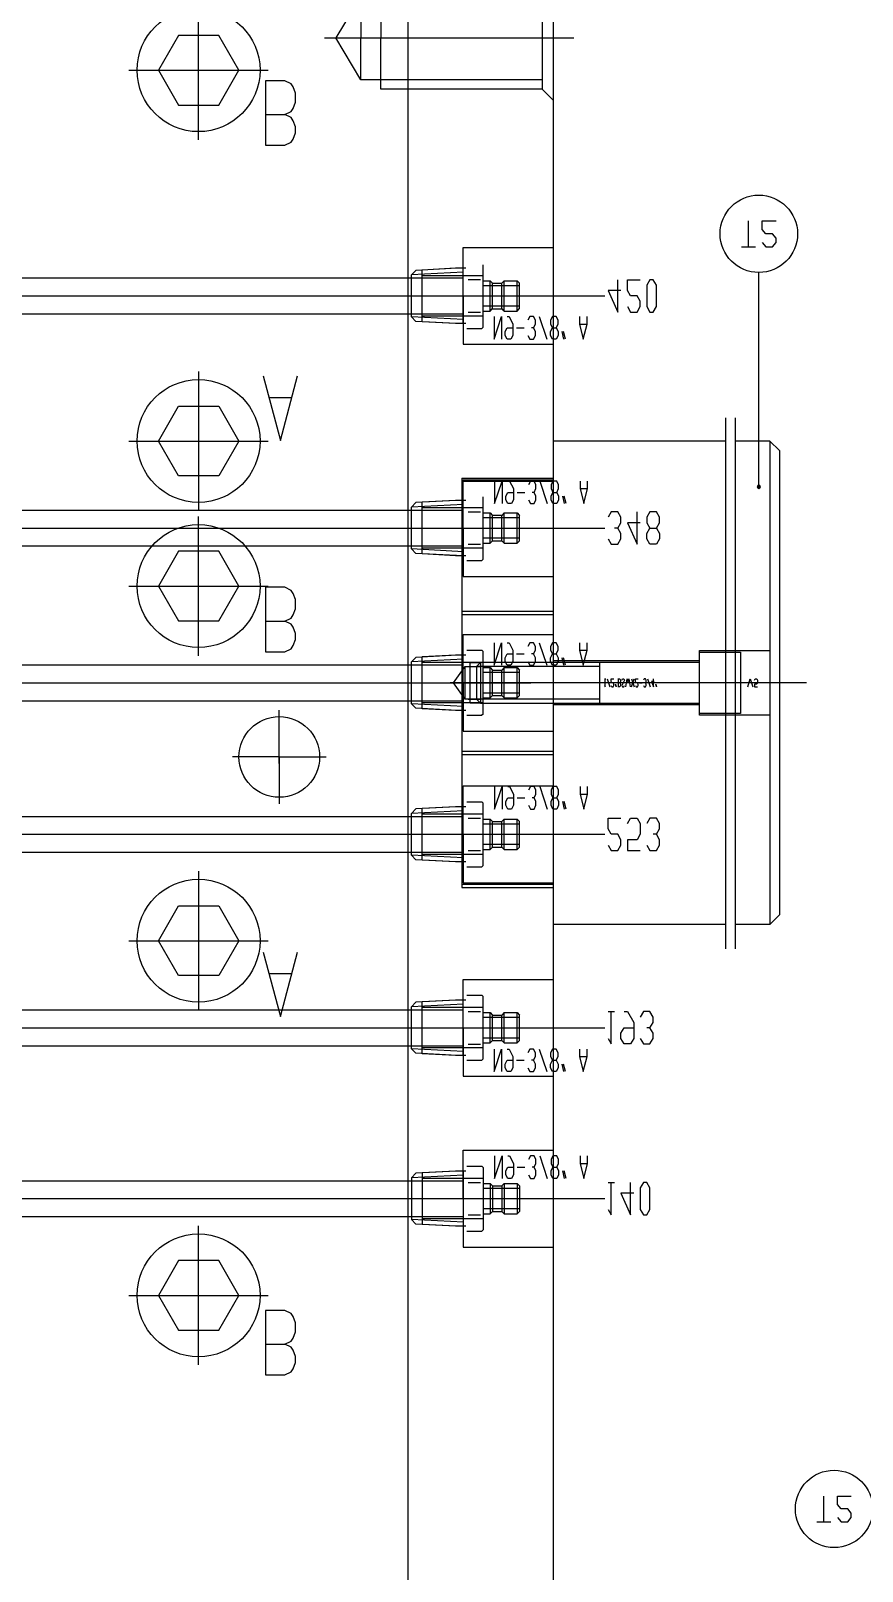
# Model space of a CAD drawing. Header units: millimetres. Extents: x -1 to 1014, y -756 to 757.
# Drawn here: x 287.9 to 357.1, y 224.1 to 352.5 of the extents above; entities that cross this region are included whole.
import ezdxf

# ---------------------------------------------------------------- set-up
doc = ezdxf.new("R2010")
doc.units = ezdxf.units.MM

# ---------------------------------------------------------------- blocks, each defined once
blk = doc.blocks.new('blockName2')
for points in [[(319.341, 29.578), (319.341, 405.569)], [(331.426, 29.578), (331.426, 400.198)], [(330.488, 356.121), (317.058, 356.121), (317.058, 351.856)], [(330.486, 356.12), (330.486, 347.593)], [(301.884, 343.372), (301.884, 354.969)], [(317.97, 355.341), (315.395, 355.341), (313.322, 351.856)], [(315.395, 355.341), (315.395, 351.856)], [(303.558, 346.271), (305.232, 349.17), (303.558, 352.07), (300.21, 352.07), (298.536, 349.17), (300.21, 346.271), (303.558, 346.271)], [(312.371, 351.856), (333.127, 351.856)], [(317.97, 348.371), (315.395, 348.371), (313.322, 351.856)], [(315.395, 348.371), (315.395, 351.856)], [(330.488, 347.591), (317.058, 347.591), (317.058, 351.856)], [(296.086, 349.17), (307.682, 349.17)], [(307.444, 348.291), (307.444, 342.92), (309.056, 342.92), (309.593, 343.176), (309.772, 343.432), (309.951, 343.943), (309.951, 344.455), (309.772, 344.966), (309.593, 345.222), (309.056, 345.478)], [(307.444, 345.478), (309.056, 345.478), (309.593, 345.734), (309.772, 345.989), (309.951, 346.501), (309.951, 347.268), (309.772, 347.78), (309.593, 348.035), (309.056, 348.291), (307.444, 348.291)], [(330.486, 348.371), (317.97, 348.371)], [(330.486, 347.593), (331.426, 346.653)], [(347.656, 334.472), (347.656, 336.62)], [(348.802, 334.83), (349.088, 334.472), (349.661, 334.472), (349.948, 334.83), (349.948, 335.188), (349.661, 335.546), (349.088, 335.546), (348.802, 335.904), (348.802, 336.62), (349.948, 336.62)], [(323.906, 334.399), (331.426, 334.399)], [(323.906, 330.371), (323.906, 334.399)], [(347.083, 334.472), (348.229, 334.472)], [(319.609, 332.115), (319.967, 332.492)], [(323.925, 332.341), (319.609, 332.115)], [(323.906, 332.699), (319.967, 332.492)], [(323.265, 332.673), (320.496, 332.528)], [(320.496, 328.214), (320.496, 332.528)], [(324.125, 332.673), (323.265, 332.673)], [(323.906, 328.069), (323.906, 332.673)], [(325.563, 327.77), (325.563, 332.972)], [(270.999, 331.864), (323.906, 331.864)], [(319.609, 328.627), (319.609, 332.115)], [(325.563, 332.052), (320.496, 332.052)], [(324.333, 331.725), (325.349, 331.725)], [(325.563, 331.633), (326.143, 331.633)], [(328.596, 331.224), (325.563, 331.224)], [(326.143, 329.109), (326.143, 331.633)], [(326.143, 331.633), (326.348, 331.428)], [(326.348, 331.435), (327.122, 331.435)], [(326.348, 329.314), (326.348, 331.428)], [(327.327, 331.633), (327.122, 331.428)], [(327.122, 329.314), (327.122, 331.428)], [(327.327, 329.109), (327.327, 331.633)], [(327.327, 331.633), (328.391, 331.633)], [(328.391, 329.109), (328.391, 331.633)], [(328.391, 331.633), (328.596, 331.428)], [(328.596, 329.314), (328.596, 331.428)], [(337.04, 330.819), (335.965, 330.819), (336.771, 329.028), (336.771, 331.714)], [(337.577, 329.476), (337.845, 329.028), (338.383, 329.028), (338.651, 329.476), (338.651, 329.923), (338.383, 330.371), (337.845, 330.371), (337.577, 330.819), (337.577, 331.714), (338.651, 331.714)], [(339.457, 331.714), (339.188, 331.266), (339.188, 329.476), (339.457, 329.028), (339.725, 329.028), (339.994, 329.476), (339.994, 331.266), (339.725, 331.714), (339.457, 331.714)], [(348.516, 314.742), (348.516, 332.323)], [(270.999, 330.371), (329.543, 330.371)], [(323.906, 330.371), (323.906, 326.342)], [(329.543, 330.371), (335.697, 330.371)], [(270.999, 328.878), (323.906, 328.878)], [(323.925, 328.401), (319.609, 328.627)], [(319.967, 328.25), (319.609, 328.627)], [(325.563, 328.689), (320.496, 328.689)], [(324.333, 329.017), (325.349, 329.017)], [(328.596, 329.518), (325.563, 329.518)], [(325.563, 329.109), (326.143, 329.109)], [(326.143, 329.109), (326.348, 329.314)], [(326.348, 329.307), (327.122, 329.307)], [(326.475, 328.654), (326.475, 326.774), (327.102, 328.654), (327.102, 326.774)], [(327.327, 329.109), (327.122, 329.314)], [(327.327, 329.109), (328.391, 329.109)], [(327.572, 328.654), (327.729, 328.654), (328.042, 328.027), (328.042, 327.087), (327.885, 326.774), (327.572, 326.774), (327.415, 327.087), (327.415, 327.401), (327.572, 327.714), (328.042, 327.714)], [(328.391, 329.109), (328.596, 329.314)], [(329.765, 327.714), (329.922, 328.027), (329.922, 328.341), (329.765, 328.654), (329.452, 328.654), (329.295, 328.341)], [(330.235, 328.654), (330.862, 326.774)], [(331.332, 328.654), (331.175, 328.341), (331.175, 328.027), (331.332, 327.714), (331.645, 327.714), (331.802, 327.401), (331.802, 327.087), (331.645, 326.774), (331.332, 326.774), (331.175, 327.087), (331.175, 327.401), (331.332, 327.714)], [(331.645, 327.714), (331.802, 328.027), (331.802, 328.341), (331.645, 328.654), (331.332, 328.654)], [(333.592, 328.654), (333.592, 328.027), (333.906, 326.774), (334.219, 328.027), (334.219, 328.654)], [(323.906, 328.043), (319.967, 328.25)], [(323.265, 328.069), (320.496, 328.214)], [(324.125, 328.069), (323.265, 328.069)], [(324.226, 327.663), (325.456, 327.663)], [(325.563, 327.77), (325.456, 327.663)], [(328.355, 327.714), (328.982, 327.714)], [(329.295, 327.087), (329.452, 326.774), (329.765, 326.774), (329.922, 327.087), (329.922, 327.401), (329.765, 327.714), (329.609, 327.714)], [(332.115, 327.401), (332.272, 326.774)], [(332.429, 326.774), (332.272, 327.401)], [(333.592, 328.027), (334.219, 328.027)], [(323.906, 326.342), (331.426, 326.342)], [(301.884, 324.084), (301.884, 312.487)], [(307.265, 323.7), (308.697, 318.329), (310.13, 323.7)], [(303.558, 321.185), (305.232, 318.285), (303.558, 315.386), (300.21, 315.386), (298.536, 318.285), (300.21, 321.185), (303.558, 321.185)], [(307.802, 321.909), (309.593, 321.909)], [(345.747, 320.217), (345.747, 275.984)], [(346.552, 320.217), (346.552, 275.984)], [(296.086, 318.285), (307.682, 318.285)], [(345.747, 318.285), (331.426, 318.285)], [(349.42, 318.285), (346.552, 318.285)], [(349.42, 318.285), (350.226, 317.48)], [(349.42, 318.285), (349.42, 278.001)], [(350.226, 317.48), (350.226, 278.806)], [(323.786, 315.197), (331.426, 315.197)], [(323.786, 315.197), (323.786, 281.089)], [(323.786, 314.928), (331.426, 314.928)], [(323.906, 311.034), (323.906, 315.063)], [(323.906, 315.063), (331.426, 315.063)], [(326.524, 314.945), (326.524, 313.065), (327.15, 314.945), (327.15, 313.065)], [(327.62, 314.945), (327.777, 314.945), (328.09, 314.318), (328.09, 313.378), (327.934, 313.065), (327.62, 313.065), (327.464, 313.378), (327.464, 313.692), (327.62, 314.005), (328.09, 314.005)], [(329.814, 314.005), (329.97, 314.318), (329.97, 314.631), (329.814, 314.945), (329.5, 314.945), (329.344, 314.631)], [(330.284, 314.945), (330.91, 313.065)], [(331.38, 314.945), (331.223, 314.631), (331.223, 314.318), (331.38, 314.005), (331.693, 314.005), (331.85, 313.692), (331.85, 313.378), (331.693, 313.065), (331.38, 313.065), (331.223, 313.378), (331.223, 313.692), (331.38, 314.005)], [(331.693, 314.005), (331.85, 314.318), (331.85, 314.631), (331.693, 314.945), (331.38, 314.945)], [(333.641, 314.945), (333.641, 314.318), (333.954, 313.065), (334.267, 314.318), (334.267, 314.945)], [(348.516, 314.607), (348.516, 314.742)], [(319.609, 312.779), (319.967, 313.155)], [(323.906, 313.362), (319.967, 313.155)], [(323.265, 313.336), (320.496, 313.191)], [(320.496, 308.877), (320.496, 313.191)], [(324.125, 313.336), (323.265, 313.336)], [(323.906, 308.732), (323.906, 313.336)], [(325.563, 308.433), (325.563, 313.635)], [(328.404, 314.005), (329.03, 314.005)], [(329.344, 313.378), (329.5, 313.065), (329.814, 313.065), (329.97, 313.378), (329.97, 313.692), (329.814, 314.005), (329.657, 314.005)], [(332.163, 313.692), (332.32, 313.065)], [(332.477, 313.065), (332.32, 313.692)], [(333.641, 314.318), (334.267, 314.318)], [(270.999, 312.527), (323.906, 312.527)], [(301.884, 300.402), (301.884, 311.998)], [(323.925, 313.004), (319.609, 312.778)], [(319.609, 309.29), (319.609, 312.779)], [(325.563, 312.716), (320.496, 312.716)], [(324.333, 312.388), (325.349, 312.388)], [(325.563, 312.296), (326.143, 312.296)], [(328.596, 311.887), (325.563, 311.887)], [(326.143, 312.296), (326.348, 312.091)], [(326.143, 309.772), (326.143, 312.296)], [(326.348, 312.098), (327.122, 312.098)], [(326.348, 309.977), (326.348, 312.091)], [(327.327, 312.296), (327.122, 312.091)], [(327.122, 309.977), (327.122, 312.091)], [(327.327, 312.296), (328.391, 312.296)], [(327.327, 309.772), (327.327, 312.296)], [(328.391, 312.296), (328.596, 312.091)], [(328.391, 309.772), (328.391, 312.296)], [(328.596, 309.977), (328.596, 312.091)], [(336.771, 311.034), (337.04, 311.482), (337.04, 311.929), (336.771, 312.377), (336.234, 312.377), (335.965, 311.929)], [(338.651, 311.482), (337.577, 311.482), (338.383, 309.691), (338.383, 312.377)], [(339.457, 312.377), (339.188, 311.929), (339.188, 311.482), (339.457, 311.034), (339.994, 311.034), (340.263, 310.587), (340.263, 310.139), (339.994, 309.691), (339.457, 309.691), (339.188, 310.139), (339.188, 310.587), (339.457, 311.034)], [(339.994, 311.034), (340.263, 311.482), (340.263, 311.929), (339.994, 312.377), (339.457, 312.377)], [(270.999, 311.034), (329.543, 311.034)], [(323.906, 311.034), (323.906, 307.006)], [(329.543, 311.034), (335.697, 311.034)], [(335.965, 310.139), (336.234, 309.691), (336.771, 309.691), (337.04, 310.139), (337.04, 310.587), (336.771, 311.034), (336.503, 311.034)], [(270.999, 309.541), (323.906, 309.541)], [(323.925, 309.064), (319.609, 309.29)], [(319.967, 308.913), (319.609, 309.29)], [(325.563, 309.353), (320.496, 309.353)], [(324.333, 309.68), (325.349, 309.68)], [(328.596, 310.182), (325.563, 310.182)], [(325.563, 309.772), (326.143, 309.772)], [(326.143, 309.772), (326.348, 309.977)], [(326.348, 309.97), (327.122, 309.97)], [(327.327, 309.772), (327.122, 309.977)], [(327.327, 309.772), (328.391, 309.772)], [(328.391, 309.772), (328.596, 309.977)], [(303.558, 303.301), (305.232, 306.2), (303.558, 309.099), (300.21, 309.099), (298.536, 306.2), (300.21, 303.301), (303.558, 303.301)], [(323.906, 308.707), (319.967, 308.913)], [(323.265, 308.732), (320.496, 308.877)], [(324.125, 308.732), (323.265, 308.732)], [(324.226, 308.327), (325.456, 308.327)], [(325.563, 308.433), (325.456, 308.327)], [(323.906, 307.006), (331.426, 307.006)], [(296.086, 306.2), (307.682, 306.2)], [(307.444, 306.097), (307.444, 300.726), (309.056, 300.726), (309.593, 300.981), (309.772, 301.237), (309.951, 301.749), (309.951, 302.26), (309.772, 302.772), (309.593, 303.028), (309.056, 303.283)], [(307.444, 303.283), (309.056, 303.283), (309.593, 303.539), (309.772, 303.795), (309.951, 304.307), (309.951, 305.074), (309.772, 305.585), (309.593, 305.841), (309.056, 306.097), (307.444, 306.097)], [(323.786, 304.112), (331.426, 304.112)], [(323.786, 303.843), (331.426, 303.843)], [(323.906, 298.143), (323.906, 302.172)], [(323.906, 302.172), (331.426, 302.172)], [(319.609, 299.887), (319.967, 300.264)], [(323.906, 300.471), (319.967, 300.264)], [(323.265, 300.445), (320.496, 300.3)], [(320.496, 295.986), (320.496, 300.3)], [(324.125, 300.445), (323.265, 300.445)], [(323.906, 295.841), (323.906, 300.445)], [(324.226, 300.851), (325.456, 300.851)], [(325.563, 300.744), (325.456, 300.851)], [(325.563, 295.542), (325.563, 300.744)], [(326.475, 301.486), (326.475, 299.606), (327.102, 301.486), (327.102, 299.606)], [(327.572, 301.486), (327.729, 301.486), (328.042, 300.859), (328.042, 299.919), (327.885, 299.606), (327.572, 299.606), (327.415, 299.919), (327.415, 300.232), (327.572, 300.546), (328.042, 300.546)], [(328.355, 300.546), (328.982, 300.546)], [(329.765, 300.546), (329.922, 300.859), (329.922, 301.172), (329.765, 301.486), (329.452, 301.486), (329.295, 301.172)], [(329.295, 299.919), (329.452, 299.606), (329.765, 299.606), (329.922, 299.919), (329.922, 300.232), (329.765, 300.546), (329.609, 300.546)], [(330.235, 301.486), (330.862, 299.606)], [(331.332, 301.486), (331.175, 301.172), (331.175, 300.859), (331.332, 300.546), (331.645, 300.546), (331.802, 300.232), (331.802, 299.919), (331.645, 299.606), (331.332, 299.606), (331.175, 299.919), (331.175, 300.232), (331.332, 300.546)], [(331.645, 300.546), (331.802, 300.859), (331.802, 301.172), (331.645, 301.486), (331.332, 301.486)], [(333.592, 301.486), (333.592, 300.859), (333.906, 299.606), (334.219, 300.859), (334.219, 301.486)], [(333.592, 300.859), (334.219, 300.859)], [(343.592, 295.451), (343.592, 300.835)], [(343.592, 300.835), (349.42, 300.835)], [(343.592, 300.701), (347.003, 300.701), (347.003, 295.585), (343.592, 295.585), (343.592, 300.701)], [(270.999, 299.636), (323.906, 299.636)], [(323.925, 300.113), (319.609, 299.887)], [(319.609, 296.399), (319.609, 299.887)], [(325.563, 299.825), (320.496, 299.825)], [(325.021, 296.779), (324.081, 296.779), (323.096, 298.143), (324.081, 299.507), (325.021, 299.507)], [(324.081, 296.779), (324.081, 299.507)], [(324.333, 299.497), (325.349, 299.497)], [(325.362, 296.438), (324.484, 296.438), (324.484, 299.848), (325.362, 299.848), (325.362, 296.438)], [(343.592, 299.848), (325.362, 299.848), (325.021, 299.507), (325.021, 296.779), (325.362, 296.438), (343.592, 296.438)], [(335.253, 299.507), (325.021, 299.507)], [(325.362, 299.848), (325.362, 296.438)], [(325.563, 299.405), (326.143, 299.405)], [(328.596, 298.996), (325.563, 298.996)], [(326.143, 299.405), (326.348, 299.2)], [(326.143, 296.881), (326.143, 299.405)], [(326.348, 299.207), (327.122, 299.207)], [(326.348, 297.086), (326.348, 299.2)], [(327.327, 299.405), (327.122, 299.2)], [(327.122, 297.086), (327.122, 299.2)], [(327.327, 299.405), (328.391, 299.405)], [(327.327, 296.881), (327.327, 299.405)], [(328.391, 299.405), (328.596, 299.2)], [(328.391, 296.881), (328.391, 299.405)], [(328.596, 297.086), (328.596, 299.2)], [(343.592, 299.983), (331.426, 299.983)], [(332.115, 300.232), (332.272, 299.606)], [(332.429, 299.606), (332.272, 300.232)], [(335.253, 299.848), (335.253, 296.438)], [(270.999, 298.143), (329.543, 298.143)], [(336.341, 298.143), (322.828, 298.143)], [(323.906, 298.143), (323.906, 294.115)], [(352.473, 298.143), (330.233, 298.143)], [(335.67, 297.919), (335.726, 297.807), (335.726, 298.479)], [(335.67, 298.479), (335.781, 298.479)], [(335.893, 298.479), (336.117, 297.807)], [(336.229, 297.919), (336.285, 297.807), (336.397, 297.807), (336.453, 297.919), (336.453, 298.031), (336.397, 298.143), (336.285, 298.143), (336.229, 298.255), (336.229, 298.479), (336.453, 298.479)], [(336.565, 298.031), (336.621, 297.807)], [(336.677, 297.807), (336.621, 298.031)], [(336.789, 298.479), (336.956, 298.479), (337.012, 298.367), (337.012, 298.255), (336.956, 298.143), (336.845, 298.143)], [(336.956, 298.143), (337.012, 298.031), (337.012, 297.919), (336.956, 297.807), (336.789, 297.807)], [(336.845, 297.807), (336.845, 298.479)], [(337.124, 298.367), (337.18, 298.479), (337.292, 298.479), (337.348, 298.367), (337.124, 297.919), (337.18, 297.807), (337.292, 297.807), (337.348, 297.919)], [(337.46, 297.807), (337.572, 298.479), (337.628, 298.143), (337.684, 298.479), (337.796, 297.807)], [(337.908, 298.479), (338.131, 297.807)], [(337.908, 297.807), (338.131, 298.479)], [(338.243, 297.919), (338.299, 297.807), (338.411, 297.807), (338.467, 297.919), (338.467, 298.031), (338.411, 298.143), (338.299, 298.143), (338.243, 298.255), (338.243, 298.479), (338.467, 298.479)], [(338.579, 298.143), (338.803, 298.143)], [(339.083, 298.143), (339.139, 298.255), (339.139, 298.367), (339.083, 298.479), (338.971, 298.479), (338.915, 298.367)], [(338.915, 297.919), (338.971, 297.807), (339.083, 297.807), (339.139, 297.919), (339.139, 298.031), (339.083, 298.143), (339.027, 298.143)], [(339.25, 298.479), (339.474, 297.807)], [(339.81, 298.255), (339.586, 298.255), (339.754, 297.807), (339.754, 298.479)], [(339.922, 298.031), (339.978, 297.807)], [(340.034, 297.807), (339.978, 298.031)], [(347.54, 298.143), (343.592, 298.143)], [(347.608, 297.807), (347.809, 298.479), (348.011, 297.807)], [(348.145, 298.367), (348.212, 298.479), (348.346, 298.479), (348.413, 298.367), (348.413, 298.143), (348.346, 298.031), (348.145, 298.031), (348.145, 297.807), (348.413, 297.807)], [(270.999, 296.65), (323.906, 296.65)], [(325.563, 296.462), (320.496, 296.462)], [(324.333, 296.789), (325.349, 296.789)], [(335.253, 296.779), (325.021, 296.779)], [(328.596, 297.29), (325.563, 297.29)], [(325.563, 296.881), (326.143, 296.881)], [(326.143, 296.881), (326.348, 297.086)], [(326.348, 297.079), (327.122, 297.079)], [(327.327, 296.881), (327.122, 297.086)], [(327.327, 296.881), (328.391, 296.881)], [(328.391, 296.881), (328.596, 297.086)], [(308.598, 291.966), (308.598, 295.86)], [(319.967, 296.022), (319.609, 296.399)], [(323.925, 296.173), (319.609, 296.399)], [(323.906, 295.815), (319.967, 296.022)], [(323.265, 295.841), (320.496, 295.986)], [(324.125, 295.841), (323.265, 295.841)], [(324.226, 295.435), (325.456, 295.435)], [(325.563, 295.542), (325.456, 295.435)], [(343.592, 296.303), (331.426, 296.303)], [(349.42, 295.451), (343.592, 295.451)], [(323.906, 294.115), (331.426, 294.115)], [(308.598, 291.966), (304.704, 291.966)], [(308.598, 291.429), (308.598, 292.503)], [(308.598, 291.966), (312.492, 291.966)], [(308.598, 291.966), (308.598, 288.072)], [(323.786, 292.443), (331.426, 292.443)], [(323.786, 292.174), (331.426, 292.174)], [(323.906, 289.549), (331.426, 289.549)], [(323.906, 285.521), (323.906, 289.549)], [(326.524, 289.507), (326.524, 287.627), (327.15, 289.507), (327.15, 287.627)], [(327.62, 289.507), (327.777, 289.507), (328.09, 288.88), (328.09, 287.94), (327.934, 287.627), (327.62, 287.627), (327.464, 287.94), (327.464, 288.254), (327.62, 288.567), (328.09, 288.567)], [(329.814, 288.567), (329.97, 288.88), (329.97, 289.193), (329.814, 289.507), (329.5, 289.507), (329.344, 289.193)], [(330.284, 289.507), (330.91, 287.627)], [(331.38, 289.507), (331.223, 289.193), (331.223, 288.88), (331.38, 288.567), (331.693, 288.567), (331.85, 288.254), (331.85, 287.94), (331.693, 287.627), (331.38, 287.627), (331.223, 287.94), (331.223, 288.254), (331.38, 288.567)], [(331.693, 288.567), (331.85, 288.88), (331.85, 289.193), (331.693, 289.507), (331.38, 289.507)], [(333.641, 289.507), (333.641, 288.88), (333.954, 287.627), (334.267, 288.88), (334.267, 289.507)], [(333.641, 288.88), (334.267, 288.88)], [(319.609, 287.265), (319.967, 287.642)], [(323.925, 287.491), (319.609, 287.264)], [(323.906, 287.848), (319.967, 287.642)], [(323.265, 287.823), (320.496, 287.678)], [(320.496, 283.363), (320.496, 287.678)], [(324.125, 287.823), (323.265, 287.823)], [(323.906, 283.218), (323.906, 287.823)], [(324.226, 288.228), (325.456, 288.228)], [(325.563, 288.122), (325.456, 288.228)], [(325.563, 282.919), (325.563, 288.122)], [(328.404, 288.567), (329.03, 288.567)], [(329.344, 287.94), (329.5, 287.627), (329.814, 287.627), (329.97, 287.94), (329.97, 288.254), (329.814, 288.567), (329.657, 288.567)], [(332.163, 288.254), (332.32, 287.627)], [(332.477, 287.627), (332.32, 288.254)], [(270.999, 287.014), (323.906, 287.014)], [(319.609, 283.776), (319.609, 287.265)], [(325.563, 287.202), (320.496, 287.202)], [(324.333, 286.874), (325.349, 286.874)], [(325.563, 286.783), (326.143, 286.783)], [(328.596, 286.373), (325.563, 286.373)], [(326.143, 284.259), (326.143, 286.783)], [(326.143, 286.783), (326.348, 286.578)], [(326.348, 286.585), (327.122, 286.585)], [(326.348, 284.463), (326.348, 286.578)], [(327.327, 286.783), (327.122, 286.578)], [(327.122, 284.463), (327.122, 286.578)], [(327.327, 284.259), (327.327, 286.783)], [(327.327, 286.783), (328.391, 286.783)], [(328.391, 284.259), (328.391, 286.783)], [(328.391, 286.783), (328.596, 286.578)], [(328.596, 284.463), (328.596, 286.578)], [(335.965, 284.625), (336.234, 284.178), (336.771, 284.178), (337.04, 284.625), (337.04, 285.073), (336.771, 285.521), (336.234, 285.521), (335.965, 285.968), (335.965, 286.863), (337.04, 286.863)], [(337.577, 286.416), (337.845, 286.863), (338.383, 286.863), (338.651, 286.416), (338.651, 285.521), (338.383, 285.073), (337.577, 285.073), (337.577, 284.178), (338.651, 284.178)], [(339.994, 285.521), (340.263, 285.968), (340.263, 286.416), (339.994, 286.863), (339.457, 286.863), (339.188, 286.416)], [(270.999, 285.521), (329.543, 285.521)], [(323.906, 285.521), (323.906, 281.492)], [(329.543, 285.521), (335.697, 285.521)], [(339.188, 284.625), (339.457, 284.178), (339.994, 284.178), (340.263, 284.625), (340.263, 285.073), (339.994, 285.521), (339.725, 285.521)], [(270.999, 284.027), (323.906, 284.027)], [(323.925, 283.55), (319.609, 283.777)], [(319.967, 283.399), (319.609, 283.776)], [(325.563, 283.839), (320.496, 283.839)], [(324.333, 284.167), (325.349, 284.167)], [(328.596, 284.668), (325.563, 284.668)], [(325.563, 284.259), (326.143, 284.259)], [(326.143, 284.259), (326.348, 284.463)], [(326.348, 284.456), (327.122, 284.456)], [(327.327, 284.259), (327.122, 284.463)], [(327.327, 284.259), (328.391, 284.259)], [(328.391, 284.259), (328.596, 284.463)], [(301.884, 282.456), (301.884, 270.86)], [(323.906, 283.193), (319.967, 283.399)], [(323.265, 283.218), (320.496, 283.363)], [(324.125, 283.218), (323.265, 283.218)], [(324.226, 282.813), (325.456, 282.813)], [(325.563, 282.919), (325.456, 282.813)], [(323.786, 281.358), (331.426, 281.358)], [(323.786, 281.089), (331.426, 281.089)], [(323.906, 281.492), (331.426, 281.492)], [(303.558, 279.557), (305.232, 276.658), (303.558, 273.759), (300.21, 273.759), (298.536, 276.658), (300.21, 279.557), (303.558, 279.557)], [(349.42, 278.001), (350.226, 278.806)], [(345.747, 278.001), (331.426, 278.001)], [(349.42, 278.001), (346.552, 278.001)], [(296.086, 276.658), (307.682, 276.658)], [(307.265, 275.708), (308.697, 270.337), (310.13, 275.708)], [(307.802, 273.917), (309.593, 273.917)], [(323.906, 273.435), (331.426, 273.435)], [(323.906, 269.407), (323.906, 273.435)], [(324.226, 272.114), (325.456, 272.114)], [(325.563, 272.008), (325.456, 272.114)], [(270.999, 270.9), (323.906, 270.9)], [(319.609, 271.151), (319.967, 271.528)], [(323.925, 271.377), (319.609, 271.151)], [(319.609, 267.662), (319.609, 271.151)], [(323.906, 271.734), (319.967, 271.528)], [(323.265, 271.709), (320.496, 271.564)], [(320.496, 267.25), (320.496, 271.564)], [(325.563, 271.088), (320.496, 271.088)], [(324.125, 271.709), (323.265, 271.709)], [(323.906, 267.104), (323.906, 271.709)], [(324.333, 270.76), (325.349, 270.76)], [(325.563, 266.806), (325.563, 272.008)], [(335.965, 268.511), (336.234, 268.064), (336.234, 270.749)], [(335.965, 270.749), (336.503, 270.749)], [(337.308, 270.749), (337.577, 270.749), (338.114, 269.854), (338.114, 268.511), (337.845, 268.064), (337.308, 268.064), (337.04, 268.511), (337.04, 268.959), (337.308, 269.407), (338.114, 269.407)], [(339.457, 269.407), (339.725, 269.854), (339.725, 270.302), (339.457, 270.749), (338.92, 270.749), (338.651, 270.302)], [(325.563, 270.669), (326.143, 270.669)], [(328.596, 270.259), (325.563, 270.259)], [(326.143, 270.669), (326.348, 270.464)], [(326.143, 268.145), (326.143, 270.669)], [(326.348, 270.471), (327.122, 270.471)], [(326.348, 268.35), (326.348, 270.464)], [(327.327, 270.669), (327.122, 270.464)], [(327.122, 268.35), (327.122, 270.464)], [(327.327, 270.669), (328.391, 270.669)], [(327.327, 268.145), (327.327, 270.669)], [(328.391, 270.669), (328.596, 270.464)], [(328.391, 268.145), (328.391, 270.669)], [(328.596, 268.35), (328.596, 270.464)], [(270.999, 269.407), (329.543, 269.407)], [(323.906, 269.407), (323.906, 265.378)], [(328.596, 268.554), (325.563, 268.554)], [(326.143, 268.145), (326.348, 268.35)], [(326.348, 268.342), (327.122, 268.342)], [(327.327, 268.145), (327.122, 268.35)], [(328.391, 268.145), (328.596, 268.35)], [(329.543, 269.407), (335.697, 269.407)], [(338.651, 268.511), (338.92, 268.064), (339.457, 268.064), (339.725, 268.511), (339.725, 268.959), (339.457, 269.407), (339.188, 269.407)], [(270.999, 267.913), (323.906, 267.913)], [(323.925, 267.437), (319.609, 267.663)], [(319.967, 267.285), (319.609, 267.662)], [(323.906, 267.079), (319.967, 267.285)], [(325.563, 267.725), (320.496, 267.725)], [(323.265, 267.104), (320.496, 267.25)], [(324.125, 267.104), (323.265, 267.104)], [(324.333, 268.053), (325.349, 268.053)], [(325.563, 268.145), (326.143, 268.145)], [(326.475, 267.638), (326.475, 265.758), (327.102, 267.638), (327.102, 265.758)], [(327.327, 268.145), (328.391, 268.145)], [(327.572, 267.638), (327.729, 267.638), (328.042, 267.012), (328.042, 266.072), (327.885, 265.758), (327.572, 265.758), (327.415, 266.072), (327.415, 266.385), (327.572, 266.698), (328.042, 266.698)], [(329.765, 266.698), (329.922, 267.012), (329.922, 267.325), (329.765, 267.638), (329.452, 267.638), (329.295, 267.325)], [(330.235, 267.638), (330.862, 265.758)], [(331.332, 267.638), (331.175, 267.325), (331.175, 267.012), (331.332, 266.698), (331.645, 266.698), (331.802, 266.385), (331.802, 266.072), (331.645, 265.758), (331.332, 265.758), (331.175, 266.072), (331.175, 266.385), (331.332, 266.698)], [(331.645, 266.698), (331.802, 267.012), (331.802, 267.325), (331.645, 267.638), (331.332, 267.638)], [(333.592, 267.638), (333.592, 267.012), (333.906, 265.758), (334.219, 267.012), (334.219, 267.638)], [(333.592, 267.012), (334.219, 267.012)], [(324.226, 266.699), (325.456, 266.699)], [(325.563, 266.806), (325.456, 266.699)], [(328.355, 266.698), (328.982, 266.698)], [(329.295, 266.072), (329.452, 265.758), (329.765, 265.758), (329.922, 266.072), (329.922, 266.385), (329.765, 266.698), (329.609, 266.698)], [(332.115, 266.385), (332.272, 265.758)], [(332.429, 265.758), (332.272, 266.385)], [(323.906, 265.378), (331.426, 265.378)], [(323.906, 255.173), (323.906, 259.201)], [(323.906, 259.201), (331.426, 259.201)], [(326.524, 258.735), (326.524, 256.855), (327.15, 258.735), (327.15, 256.855)], [(327.62, 258.735), (327.777, 258.735), (328.09, 258.108), (328.09, 257.168), (327.934, 256.855), (327.62, 256.855), (327.464, 257.168), (327.464, 257.482), (327.62, 257.795), (328.09, 257.795)], [(329.814, 257.795), (329.97, 258.108), (329.97, 258.422), (329.814, 258.735), (329.5, 258.735), (329.344, 258.422)], [(330.284, 258.735), (330.91, 256.855)], [(331.38, 258.735), (331.223, 258.422), (331.223, 258.108), (331.38, 257.795), (331.693, 257.795), (331.85, 257.482), (331.85, 257.168), (331.693, 256.855), (331.38, 256.855), (331.223, 257.168), (331.223, 257.482), (331.38, 257.795)], [(331.693, 257.795), (331.85, 258.108), (331.85, 258.422), (331.693, 258.735), (331.38, 258.735)], [(333.641, 258.735), (333.641, 258.108), (333.954, 256.855), (334.267, 258.108), (334.267, 258.735)], [(333.641, 258.108), (334.267, 258.108)], [(270.999, 256.666), (323.906, 256.666)], [(319.967, 257.294), (319.609, 256.917)], [(323.925, 257.143), (319.609, 256.917)], [(319.609, 256.917), (319.609, 253.428)], [(323.906, 257.5), (319.967, 257.294)], [(323.265, 257.475), (320.496, 257.33)], [(320.496, 257.33), (320.496, 253.016)], [(325.563, 256.854), (320.496, 256.854)], [(324.125, 257.475), (323.265, 257.475)], [(323.906, 257.475), (323.906, 252.87)], [(324.226, 257.88), (325.456, 257.88)], [(325.563, 257.774), (325.456, 257.88)], [(325.563, 257.774), (325.563, 252.572)], [(328.404, 257.795), (329.03, 257.795)], [(329.344, 257.168), (329.5, 256.855), (329.814, 256.855), (329.97, 257.168), (329.97, 257.482), (329.814, 257.795), (329.657, 257.795)], [(332.163, 257.482), (332.32, 256.855)], [(332.477, 256.855), (332.32, 257.482)], [(324.333, 256.527), (325.349, 256.527)], [(325.563, 256.435), (326.143, 256.435)], [(328.596, 256.025), (325.563, 256.025)], [(326.143, 256.435), (326.348, 256.23)], [(326.143, 256.435), (326.143, 253.911)], [(326.348, 256.237), (327.122, 256.237)], [(326.348, 256.23), (326.348, 254.116)], [(327.327, 256.435), (327.122, 256.23)], [(327.122, 256.23), (327.122, 254.116)], [(327.327, 256.435), (328.391, 256.435)], [(327.327, 256.435), (327.327, 253.911)], [(328.391, 256.435), (328.596, 256.23)], [(328.391, 256.435), (328.391, 253.911)], [(328.596, 256.23), (328.596, 254.116)], [(335.965, 254.277), (336.234, 253.83), (336.234, 256.516)], [(335.965, 256.516), (336.503, 256.516)], [(338.114, 255.62), (337.04, 255.62), (337.845, 253.83), (337.845, 256.516)], [(338.92, 256.516), (338.651, 256.068), (338.651, 254.277), (338.92, 253.83), (339.188, 253.83), (339.457, 254.277), (339.457, 256.068), (339.188, 256.516), (338.92, 256.516)], [(270.999, 255.173), (329.543, 255.173)], [(323.906, 255.173), (323.906, 251.144)], [(328.596, 254.32), (325.563, 254.32)], [(326.143, 253.911), (326.348, 254.116)], [(326.348, 254.109), (327.122, 254.109)], [(327.327, 253.911), (327.122, 254.116)], [(328.391, 253.911), (328.596, 254.116)], [(329.543, 255.173), (335.697, 255.173)], [(270.999, 253.679), (323.906, 253.679)], [(301.884, 241.317), (301.884, 252.914)], [(323.925, 253.203), (319.609, 253.429)], [(319.609, 253.428), (319.967, 253.051)], [(323.906, 252.845), (319.967, 253.051)], [(325.563, 253.491), (320.496, 253.491)], [(323.265, 252.87), (320.496, 253.016)], [(324.125, 252.87), (323.265, 252.87)], [(324.333, 253.819), (325.349, 253.819)], [(325.563, 253.911), (326.143, 253.911)], [(327.327, 253.911), (328.391, 253.911)], [(324.226, 252.465), (325.456, 252.465)], [(325.563, 252.572), (325.456, 252.465)], [(323.906, 251.144), (331.426, 251.144)], [(303.558, 244.217), (305.232, 247.116), (303.558, 250.015), (300.21, 250.015), (298.536, 247.116), (300.21, 244.217), (303.558, 244.217)], [(296.086, 247.116), (307.682, 247.116)], [(307.444, 245.865), (307.444, 240.494), (309.056, 240.494), (309.593, 240.75), (309.772, 241.006), (309.951, 241.517), (309.951, 242.029), (309.772, 242.54), (309.593, 242.796), (309.056, 243.052)], [(307.444, 243.052), (309.056, 243.052), (309.593, 243.308), (309.772, 243.563), (309.951, 244.075), (309.951, 244.842), (309.772, 245.354), (309.593, 245.61), (309.056, 245.865), (307.444, 245.865)], [(353.924, 228.253), (353.924, 230.401)], [(355.07, 228.611), (355.357, 228.253), (355.929, 228.253), (356.216, 228.611), (356.216, 228.969), (355.929, 229.327), (355.357, 229.327), (355.07, 229.685), (355.07, 230.401), (356.216, 230.401)], [(353.351, 228.253), (354.497, 228.253)]]:
    blk.add_lwpolyline(points)
for points in [[(348.421, 314.568), (348.381, 314.473), (348.516, 314.473), (348.516, 314.473)], [(348.381, 314.473), (348.421, 314.378), (348.516, 314.473), (348.516, 314.473)], [(348.516, 314.607), (348.421, 314.568), (348.516, 314.473), (348.516, 314.473)], [(348.421, 314.378), (348.516, 314.339), (348.516, 314.473), (348.516, 314.473)], [(348.611, 314.568), (348.516, 314.607), (348.516, 314.473), (348.516, 314.473)], [(348.65, 314.473), (348.611, 314.568), (348.516, 314.473), (348.516, 314.473)], [(348.516, 314.339), (348.611, 314.378), (348.516, 314.473), (348.516, 314.473)], [(348.611, 314.378), (348.65, 314.473), (348.516, 314.473), (348.516, 314.473)]]:
    blk.add_lwpolyline(points, close=True)
for centre, radius in [((301.884, 349.17), 5.1162), ((348.516, 335.546), 3.2228), ((301.884, 318.285), 5.1162), ((301.884, 306.2), 5.1162), ((308.598, 291.966), 3.3571), ((301.884, 276.658), 5.1162), ((301.884, 247.116), 5.1162), ((354.784, 229.327), 3.2228)]:
    blk.add_circle(centre, radius)

msp = doc.modelspace()

# ---------------------------------------------------------------- block references
msp.add_blockref('blockName2', (0, 0))

doc.saveas('drawing.dxf')
